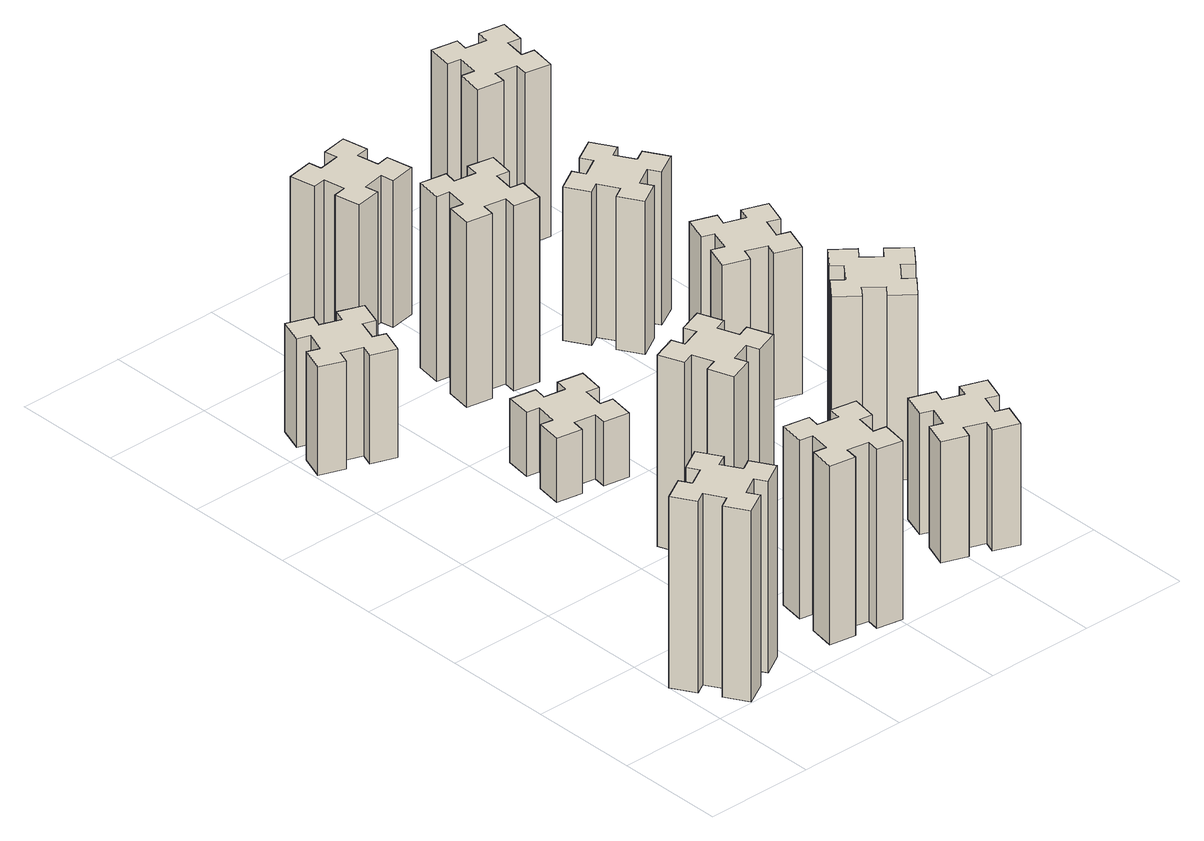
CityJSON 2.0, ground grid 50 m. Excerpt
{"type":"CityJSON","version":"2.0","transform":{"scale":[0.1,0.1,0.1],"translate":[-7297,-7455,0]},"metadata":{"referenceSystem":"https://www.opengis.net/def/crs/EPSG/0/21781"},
"CityObjects":{
"building1":{"type":"Building","attributes":{"class":"1000","function":"1000","usage":"1000","yearOfConstruction":2016,"roofType":"1000","measuredHeight":90,"storeysAboveGround":30,"storeysBelowGround":0},"geometry":[{"type":"Solid","lod":"1","boundaries":[[[[0,1,2,3,4,5,6,7,8,9,10,11,12,13,14,15,16,17,18,19]],[[17,16,20,21]],[[16,15,22,20]],[[15,14,23,22]],[[14,13,24,23]],[[13,12,25,24]],[[12,11,26,25]],[[11,10,27,26]],[[10,9,28,27]],[[9,8,29,28]],[[8,7,30,29]],[[7,6,31,30]],[[6,5,32,31]],[[5,4,33,32]],[[4,3,34,33]],[[3,2,35,34]],[[2,1,36,35]],[[1,0,37,36]],[[0,19,38,37]],[[19,18,39,38]],[[18,17,21,39]],[[24,25,26,27,28,29,30,31,32,33,34,35,36,37,38,39,21,20,22,23]]]]}]},
"building2":{"type":"Building","attributes":{"class":"1000","function":"1000","usage":"1000","yearOfConstruction":2016,"roofType":"1000","measuredHeight":84,"storeysAboveGround":30,"storeysBelowGround":0},"geometry":[{"type":"Solid","lod":"1","boundaries":[[[[40,41,42,43,44,45,46,47,48,49,50,51,52,53,54,55,56,57,58,59]],[[57,56,60,61]],[[56,55,62,60]],[[55,54,63,62]],[[54,53,64,63]],[[53,52,65,64]],[[52,51,66,65]],[[51,50,67,66]],[[50,49,68,67]],[[49,48,69,68]],[[48,47,70,69]],[[47,46,71,70]],[[46,45,72,71]],[[45,44,73,72]],[[44,43,74,73]],[[43,42,75,74]],[[42,41,76,75]],[[41,40,77,76]],[[40,59,78,77]],[[59,58,79,78]],[[58,57,61,79]],[[64,65,66,67,68,69,70,71,72,73,74,75,76,77,78,79,61,60,62,63]]]]}]},
"building3":{"type":"Building","attributes":{"class":"1000","function":"1000","usage":"1000","yearOfConstruction":2016,"roofType":"1000","measuredHeight":51,"storeysAboveGround":30,"storeysBelowGround":0},"geometry":[{"type":"Solid","lod":"1","boundaries":[[[[80,81,82,83,84,85,86,87,88,89,90,91,92,93,94,95,96,97,98,99]],[[97,96,100,101]],[[96,95,102,100]],[[95,94,103,102]],[[94,93,104,103]],[[93,92,105,104]],[[92,91,106,105]],[[91,90,107,106]],[[90,89,108,107]],[[89,88,109,108]],[[88,87,110,109]],[[87,86,111,110]],[[86,85,112,111]],[[85,84,113,112]],[[84,83,114,113]],[[83,82,115,114]],[[82,81,116,115]],[[81,80,117,116]],[[80,99,118,117]],[[99,98,119,118]],[[98,97,101,119]],[[104,105,106,107,108,109,110,111,112,113,114,115,116,117,118,119,101,100,102,103]]]]}]},
"building4":{"type":"Building","attributes":{"class":"1000","function":"1000","usage":"1000","yearOfConstruction":2016,"roofType":"1000","measuredHeight":90,"storeysAboveGround":30,"storeysBelowGround":0},"geometry":[{"type":"Solid","lod":"1","boundaries":[[[[120,121,122,123,124,125,126,127,128,129,130,131,132,133,134,135,136,137,138,139]],[[137,136,140,141]],[[136,135,142,140]],[[135,134,143,142]],[[134,133,144,143]],[[133,132,145,144]],[[132,131,146,145]],[[131,130,147,146]],[[130,129,148,147]],[[129,128,149,148]],[[128,127,150,149]],[[127,126,151,150]],[[126,125,152,151]],[[125,124,153,152]],[[124,123,154,153]],[[123,122,155,154]],[[122,121,156,155]],[[121,120,157,156]],[[120,139,158,157]],[[139,138,159,158]],[[138,137,141,159]],[[144,145,146,147,148,149,150,151,152,153,154,155,156,157,158,159,141,140,142,143]]]]}]},
"building5":{"type":"Building","attributes":{"class":"1000","function":"1000","usage":"1000","yearOfConstruction":2016,"roofType":"1000","measuredHeight":30,"storeysAboveGround":30,"storeysBelowGround":0},"geometry":[{"type":"Solid","lod":"1","boundaries":[[[[160,161,162,163,164,165,166,167,168,169,170,171,172,173,174,175,176,177,178,179]],[[177,176,180,181]],[[176,175,182,180]],[[175,174,183,182]],[[174,173,184,183]],[[173,172,185,184]],[[172,171,186,185]],[[171,170,187,186]],[[170,169,188,187]],[[169,168,189,188]],[[168,167,190,189]],[[167,166,191,190]],[[166,165,192,191]],[[165,164,193,192]],[[164,163,194,193]],[[163,162,195,194]],[[162,161,196,195]],[[161,160,197,196]],[[160,179,198,197]],[[179,178,199,198]],[[178,177,181,199]],[[184,185,186,187,188,189,190,191,192,193,194,195,196,197,198,199,181,180,182,183]]]]}]},
"building6":{"type":"Building","attributes":{"class":"1000","function":"1000","usage":"1000","yearOfConstruction":2016,"roofType":"1000","measuredHeight":87,"storeysAboveGround":30,"storeysBelowGround":0},"geometry":[{"type":"Solid","lod":"1","boundaries":[[[[200,201,202,203,204,205,206,207,208,209,210,211,212,213,214,215,216,217,218,219]],[[217,216,220,221]],[[216,215,222,220]],[[215,214,223,222]],[[214,213,224,223]],[[213,212,225,224]],[[212,211,226,225]],[[211,210,227,226]],[[210,209,228,227]],[[209,208,229,228]],[[208,207,230,229]],[[207,206,231,230]],[[206,205,232,231]],[[205,204,233,232]],[[204,203,234,233]],[[203,202,235,234]],[[202,201,236,235]],[[201,200,237,236]],[[200,219,238,237]],[[219,218,239,238]],[[218,217,221,239]],[[224,225,226,227,228,229,230,231,232,233,234,235,236,237,238,239,221,220,222,223]]]]}]},
"building7":{"type":"Building","attributes":{"class":"1000","function":"1000","usage":"1000","yearOfConstruction":2016,"roofType":"1000","measuredHeight":57,"storeysAboveGround":30,"storeysBelowGround":0},"geometry":[{"type":"Solid","lod":"1","boundaries":[[[[240,241,242,243,244,245,246,247,248,249,250,251,252,253,254,255,256,257,258,259]],[[257,256,260,261]],[[256,255,262,260]],[[255,254,263,262]],[[254,253,264,263]],[[253,252,265,264]],[[252,251,266,265]],[[251,250,267,266]],[[250,249,268,267]],[[249,248,269,268]],[[248,247,270,269]],[[247,246,271,270]],[[246,245,272,271]],[[245,244,273,272]],[[244,243,274,273]],[[243,242,275,274]],[[242,241,276,275]],[[241,240,277,276]],[[240,259,278,277]],[[259,258,279,278]],[[258,257,261,279]],[[264,265,266,267,268,269,270,271,272,273,274,275,276,277,278,279,261,260,262,263]]]]}]},
"building8":{"type":"Building","attributes":{"class":"1000","function":"1000","usage":"1000","yearOfConstruction":2016,"roofType":"1000","measuredHeight":69,"storeysAboveGround":30,"storeysBelowGround":0},"geometry":[{"type":"Solid","lod":"1","boundaries":[[[[280,281,282,283,284,285,286,287,288,289,290,291,292,293,294,295,296,297,298,299]],[[297,296,300,301]],[[296,295,302,300]],[[295,294,303,302]],[[294,293,304,303]],[[293,292,305,304]],[[292,291,306,305]],[[291,290,307,306]],[[290,289,308,307]],[[289,288,309,308]],[[288,287,310,309]],[[287,286,311,310]],[[286,285,312,311]],[[285,284,313,312]],[[284,283,314,313]],[[283,282,315,314]],[[282,281,316,315]],[[281,280,317,316]],[[280,299,318,317]],[[299,298,319,318]],[[298,297,301,319]],[[304,305,306,307,308,309,310,311,312,313,314,315,316,317,318,319,301,300,302,303]]]]}]},
"building9":{"type":"Building","attributes":{"class":"1000","function":"1000","usage":"1000","yearOfConstruction":2016,"roofType":"1000","measuredHeight":87,"storeysAboveGround":30,"storeysBelowGround":0},"geometry":[{"type":"Solid","lod":"1","boundaries":[[[[320,321,322,323,324,325,326,327,328,329,330,331,332,333,334,335,336,337,338,339]],[[337,336,340,341]],[[336,335,342,340]],[[335,334,343,342]],[[334,333,344,343]],[[333,332,345,344]],[[332,331,346,345]],[[331,330,347,346]],[[330,329,348,347]],[[329,328,349,348]],[[328,327,350,349]],[[327,326,351,350]],[[326,325,352,351]],[[325,324,353,352]],[[324,323,354,353]],[[323,322,355,354]],[[322,321,356,355]],[[321,320,357,356]],[[320,339,358,357]],[[339,338,359,358]],[[338,337,341,359]],[[344,345,346,347,348,349,350,351,352,353,354,355,356,357,358,359,341,340,342,343]]]]}]},
"building10":{"type":"Building","attributes":{"class":"1000","function":"1000","usage":"1000","yearOfConstruction":2016,"roofType":"1000","measuredHeight":69,"storeysAboveGround":30,"storeysBelowGround":0},"geometry":[{"type":"Solid","lod":"1","boundaries":[[[[360,361,362,363,364,365,366,367,368,369,370,371,372,373,374,375,376,377,378,379]],[[377,376,380,381]],[[376,375,382,380]],[[375,374,383,382]],[[374,373,384,383]],[[373,372,385,384]],[[372,371,386,385]],[[371,370,387,386]],[[370,369,388,387]],[[369,368,389,388]],[[368,367,390,389]],[[367,366,391,390]],[[366,365,392,391]],[[365,364,393,392]],[[364,363,394,393]],[[363,362,395,394]],[[362,361,396,395]],[[361,360,397,396]],[[360,379,398,397]],[[379,378,399,398]],[[378,377,381,399]],[[384,385,386,387,388,389,390,391,392,393,394,395,396,397,398,399,381,380,382,383]]]]}]},
"building11":{"type":"Building","attributes":{"class":"1000","function":"1000","usage":"1000","yearOfConstruction":2016,"roofType":"1000","measuredHeight":72,"storeysAboveGround":30,"storeysBelowGround":0},"geometry":[{"type":"Solid","lod":"1","boundaries":[[[[400,401,402,403,404,405,406,407,408,409,410,411,412,413,414,415,416,417,418,419]],[[417,416,420,421]],[[416,415,422,420]],[[415,414,423,422]],[[414,413,424,423]],[[413,412,425,424]],[[412,411,426,425]],[[411,410,427,426]],[[410,409,428,427]],[[409,408,429,428]],[[408,407,430,429]],[[407,406,431,430]],[[406,405,432,431]],[[405,404,433,432]],[[404,403,434,433]],[[403,402,435,434]],[[402,401,436,435]],[[401,400,437,436]],[[400,419,438,437]],[[419,418,439,438]],[[418,417,421,439]],[[424,425,426,427,428,429,430,431,432,433,434,435,436,437,438,439,421,420,422,423]]]]}]},
"building12":{"type":"Building","attributes":{"class":"1000","function":"1000","usage":"1000","yearOfConstruction":2016,"roofType":"1000","measuredHeight":81,"storeysAboveGround":30,"storeysBelowGround":0},"geometry":[{"type":"Solid","lod":"1","boundaries":[[[[440,441,442,443,444,445,446,447,448,449,450,451,452,453,454,455,456,457,458,459]],[[457,456,460,461]],[[456,455,462,460]],[[455,454,463,462]],[[454,453,464,463]],[[453,452,465,464]],[[452,451,466,465]],[[451,450,467,466]],[[450,449,468,467]],[[449,448,469,468]],[[448,447,470,469]],[[447,446,471,470]],[[446,445,472,471]],[[445,444,473,472]],[[444,443,474,473]],[[443,442,475,474]],[[442,441,476,475]],[[441,440,477,476]],[[440,459,478,477]],[[459,458,479,478]],[[458,457,461,479]],[[464,465,466,467,468,469,470,471,472,473,474,475,476,477,478,479,461,460,462,463]]]]}]}
},
"vertices":[
[356,247,0],[306,334,0],[358,364,0],[298,468,0],[194,408,0],[224,356,0],[137,306,0],[107,358,0],[3,298,0],[63,194,0],[115,224,0],[165,137,0],[113,107,0],[173,3,0],[277,63,0],[247,115,0],[334,165,0],[364,113,0],[468,173,0],[408,277,0],[334,165,900],[364,113,900],[247,115,900],[277,63,900],[173,3,900],[113,107,900],[165,137,900],[115,224,900],[63,194,900],[3,298,900],[107,358,900],[137,306,900],[224,356,900],[194,408,900],[298,468,900],[358,364,900],[306,334,900],[356,247,900],[408,277,900],[468,173,900],
[776,304,0],[758,205,0],[699,216,0],[678,97,0],[797,77,0],[807,136,0],[905,118,0],[895,59,0],[1013,38,0],[1034,157,0],[975,167,0],[992,265,0],[1051,255,0],[1072,373,0],[954,394,0],[944,335,0],[845,352,0],[856,411,0],[737,432,0],[717,314,0],[845,352,840],[856,411,840],[944,335,840],[954,394,840],[1072,373,840],[1051,255,840],[992,265,840],[975,167,840],[1034,157,840],[1013,38,840],[895,59,840],[905,118,840],[807,136,840],[797,77,840],[678,97,840],[699,216,840],[758,205,840],[776,304,840],[717,314,840],[737,432,840],
[320,2542,0],[226,2576,0],[247,2632,0],[134,2673,0],[93,2560,0],[149,2540,0],[115,2446,0],[59,2467,0],[17,2354,0],[130,2313,0],[151,2369,0],[245,2335,0],[224,2279,0],[337,2237,0],[378,2350,0],[322,2371,0],[356,2465,0],[412,2444,0],[453,2557,0],[340,2598,0],[356,2465,510],[412,2444,510],[322,2371,510],[378,2350,510],[337,2237,510],[224,2279,510],[245,2335,510],[151,2369,510],[130,2313,510],[17,2354,510],[59,2467,510],[115,2446,510],[149,2540,510],[93,2560,510],[134,2673,510],[247,2632,510],[226,2576,510],[320,2542,510],[340,2598,510],[453,2557,510],
[866,855,0],[960,889,0],[980,833,0],[1093,874,0],[1052,987,0],[996,966,0],[962,1060,0],[1018,1080,0],[977,1193,0],[864,1152,0],[885,1096,0],[791,1062,0],[770,1118,0],[657,1077,0],[699,964,0],[755,985,0],[789,891,0],[733,870,0],[774,757,0],[887,799,0],[789,891,900],[733,870,900],[755,985,900],[699,964,900],[657,1077,900],[770,1118,900],[791,1062,900],[885,1096,900],[864,1152,900],[977,1193,900],[1018,1080,900],[962,1060,900],[996,966,900],[1052,987,900],[1093,874,900],[980,833,900],[960,889,900],[866,855,900],[887,799,900],[774,757,900],
[707,1616,0],[805,1598,0],[795,1539,0],[913,1518,0],[934,1637,0],[875,1647,0],[892,1745,0],[951,1735,0],[972,1853,0],[854,1874,0],[844,1815,0],[745,1832,0],[756,1891,0],[637,1912,0],[617,1794,0],[676,1784,0],[658,1685,0],[599,1696,0],[578,1577,0],[697,1557,0],[658,1685,300],[599,1696,300],[676,1784,300],[617,1794,300],[637,1912,300],[756,1891,300],[745,1832,300],[844,1815,300],[854,1874,300],[972,1853,300],[951,1735,300],[892,1745,300],[875,1647,300],[934,1637,300],[913,1518,300],[795,1539,300],[805,1598,300],[707,1616,300],[697,1557,300],[578,1577,300],
[907,2356,0],[1005,2338,0],[995,2279,0],[1113,2258,0],[1134,2377,0],[1075,2387,0],[1092,2485,0],[1151,2475,0],[1172,2593,0],[1054,2614,0],[1044,2555,0],[945,2572,0],[956,2631,0],[837,2652,0],[817,2534,0],[876,2524,0],[858,2425,0],[799,2436,0],[778,2317,0],[897,2297,0],[858,2425,870],[799,2436,870],[876,2524,870],[817,2534,870],[837,2652,870],[956,2631,870],[945,2572,870],[1044,2555,870],[1054,2614,870],[1172,2593,870],[1151,2475,870],[1092,2485,870],[1075,2387,870],[1134,2377,870],[1113,2258,870],[995,2279,870],[1005,2338,870],[907,2356,870],[897,2297,870],[778,2317,870],
[1702,251,0],[1736,345,0],[1792,324,0],[1833,437,0],[1720,478,0],[1700,422,0],[1606,456,0],[1627,512,0],[1514,553,0],[1473,440,0],[1529,420,0],[1495,326,0],[1439,347,0],[1397,234,0],[1510,193,0],[1531,249,0],[1625,215,0],[1604,159,0],[1717,117,0],[1758,230,0],[1625,215,570],[1604,159,570],[1531,249,570],[1510,193,570],[1397,234,570],[1439,347,570],[1495,326,570],[1529,420,570],[1473,440,570],[1514,553,570],[1627,512,570],[1606,456,570],[1700,422,570],[1720,478,570],[1833,437,570],[1792,324,570],[1736,345,570],[1702,251,570],[1758,230,570],[1717,117,570],
[845,2978,0],[944,2996,0],[954,2937,0],[1072,2957,0],[1051,3076,0],[992,3065,0],[975,3164,0],[1034,3174,0],[1013,3292,0],[895,3271,0],[905,3212,0],[807,3195,0],[797,3254,0],[678,3233,0],[699,3115,0],[758,3125,0],[776,3027,0],[717,3017,0],[737,2898,0],[856,2919,0],[776,3027,690],[717,3017,690],[758,3125,690],[699,3115,690],[678,3233,690],[797,3254,690],[807,3195,690],[905,3212,690],[895,3271,690],[1013,3292,690],[1034,3174,690],[975,3164,690],[992,3065,690],[1051,3076,690],[1072,2957,690],[954,2937,690],[944,2996,690],[845,2978,690],[856,2919,690],[737,2898,690],
[1767,866,0],[1832,943,0],[1878,904,0],[1955,996,0],[1863,1073,0],[1824,1027,0],[1748,1092,0],[1786,1138,0],[1694,1215,0],[1617,1123,0],[1663,1084,0],[1599,1008,0],[1553,1046,0],[1476,954,0],[1568,877,0],[1606,923,0],[1683,859,0],[1644,813,0],[1736,736,0],[1813,828,0],[1683,859,870],[1644,813,870],[1606,923,870],[1568,877,870],[1476,954,870],[1553,1046,870],[1599,1008,870],[1663,1084,870],[1617,1123,870],[1694,1215,870],[1786,1138,870],[1748,1092,870],[1824,1027,870],[1863,1073,870],[1955,996,870],[1878,904,870],[1832,943,870],[1767,866,870],[1813,828,870],[1736,736,870],
[1631,1629,0],[1725,1595,0],[1704,1539,0],[1817,1497,0],[1858,1610,0],[1802,1631,0],[1836,1725,0],[1892,1704,0],[1933,1817,0],[1820,1858,0],[1800,1802,0],[1706,1836,0],[1727,1892,0],[1614,1933,0],[1573,1820,0],[1629,1800,0],[1595,1706,0],[1539,1727,0],[1497,1614,0],[1610,1573,0],[1595,1706,690],[1539,1727,690],[1629,1800,690],[1573,1820,690],[1614,1933,690],[1727,1892,690],[1706,1836,690],[1800,1802,690],[1820,1858,690],[1933,1817,690],[1892,1704,690],[1836,1725,690],[1802,1631,690],[1858,1610,690],[1817,1497,690],[1704,1539,690],[1725,1595,690],[1631,1629,690],[1610,1573,690],[1497,1614,690],
[1736,2367,0],[1686,2454,0],[1738,2484,0],[1678,2588,0],[1574,2528,0],[1604,2476,0],[1517,2426,0],[1487,2478,0],[1383,2418,0],[1443,2314,0],[1495,2344,0],[1545,2257,0],[1493,2227,0],[1553,2123,0],[1657,2183,0],[1627,2235,0],[1714,2285,0],[1744,2233,0],[1848,2293,0],[1788,2397,0],[1714,2285,720],[1744,2233,720],[1627,2235,720],[1657,2183,720],[1553,2123,720],[1493,2227,720],[1545,2257,720],[1495,2344,720],[1443,2314,720],[1383,2418,720],[1487,2478,720],[1517,2426,720],[1604,2476,720],[1574,2528,720],[1678,2588,720],[1738,2484,720],[1686,2454,720],[1736,2367,720],[1788,2397,720],[1848,2293,720],
[1815,3127,0],[1832,3225,0],[1891,3215,0],[1912,3333,0],[1794,3354,0],[1784,3295,0],[1685,3312,0],[1696,3371,0],[1577,3392,0],[1557,3274,0],[1616,3264,0],[1598,3165,0],[1539,3176,0],[1518,3057,0],[1637,3037,0],[1647,3096,0],[1745,3078,0],[1735,3019,0],[1853,2998,0],[1874,3117,0],[1745,3078,810],[1735,3019,810],[1647,3096,810],[1637,3037,810],[1518,3057,810],[1539,3176,810],[1598,3165,810],[1616,3264,810],[1557,3274,810],[1577,3392,810],[1696,3371,810],[1685,3312,810],[1784,3295,810],[1794,3354,810],[1912,3333,810],[1891,3215,810],[1832,3225,810],[1815,3127,810],[1874,3117,810],[1853,2998,810]
]}
